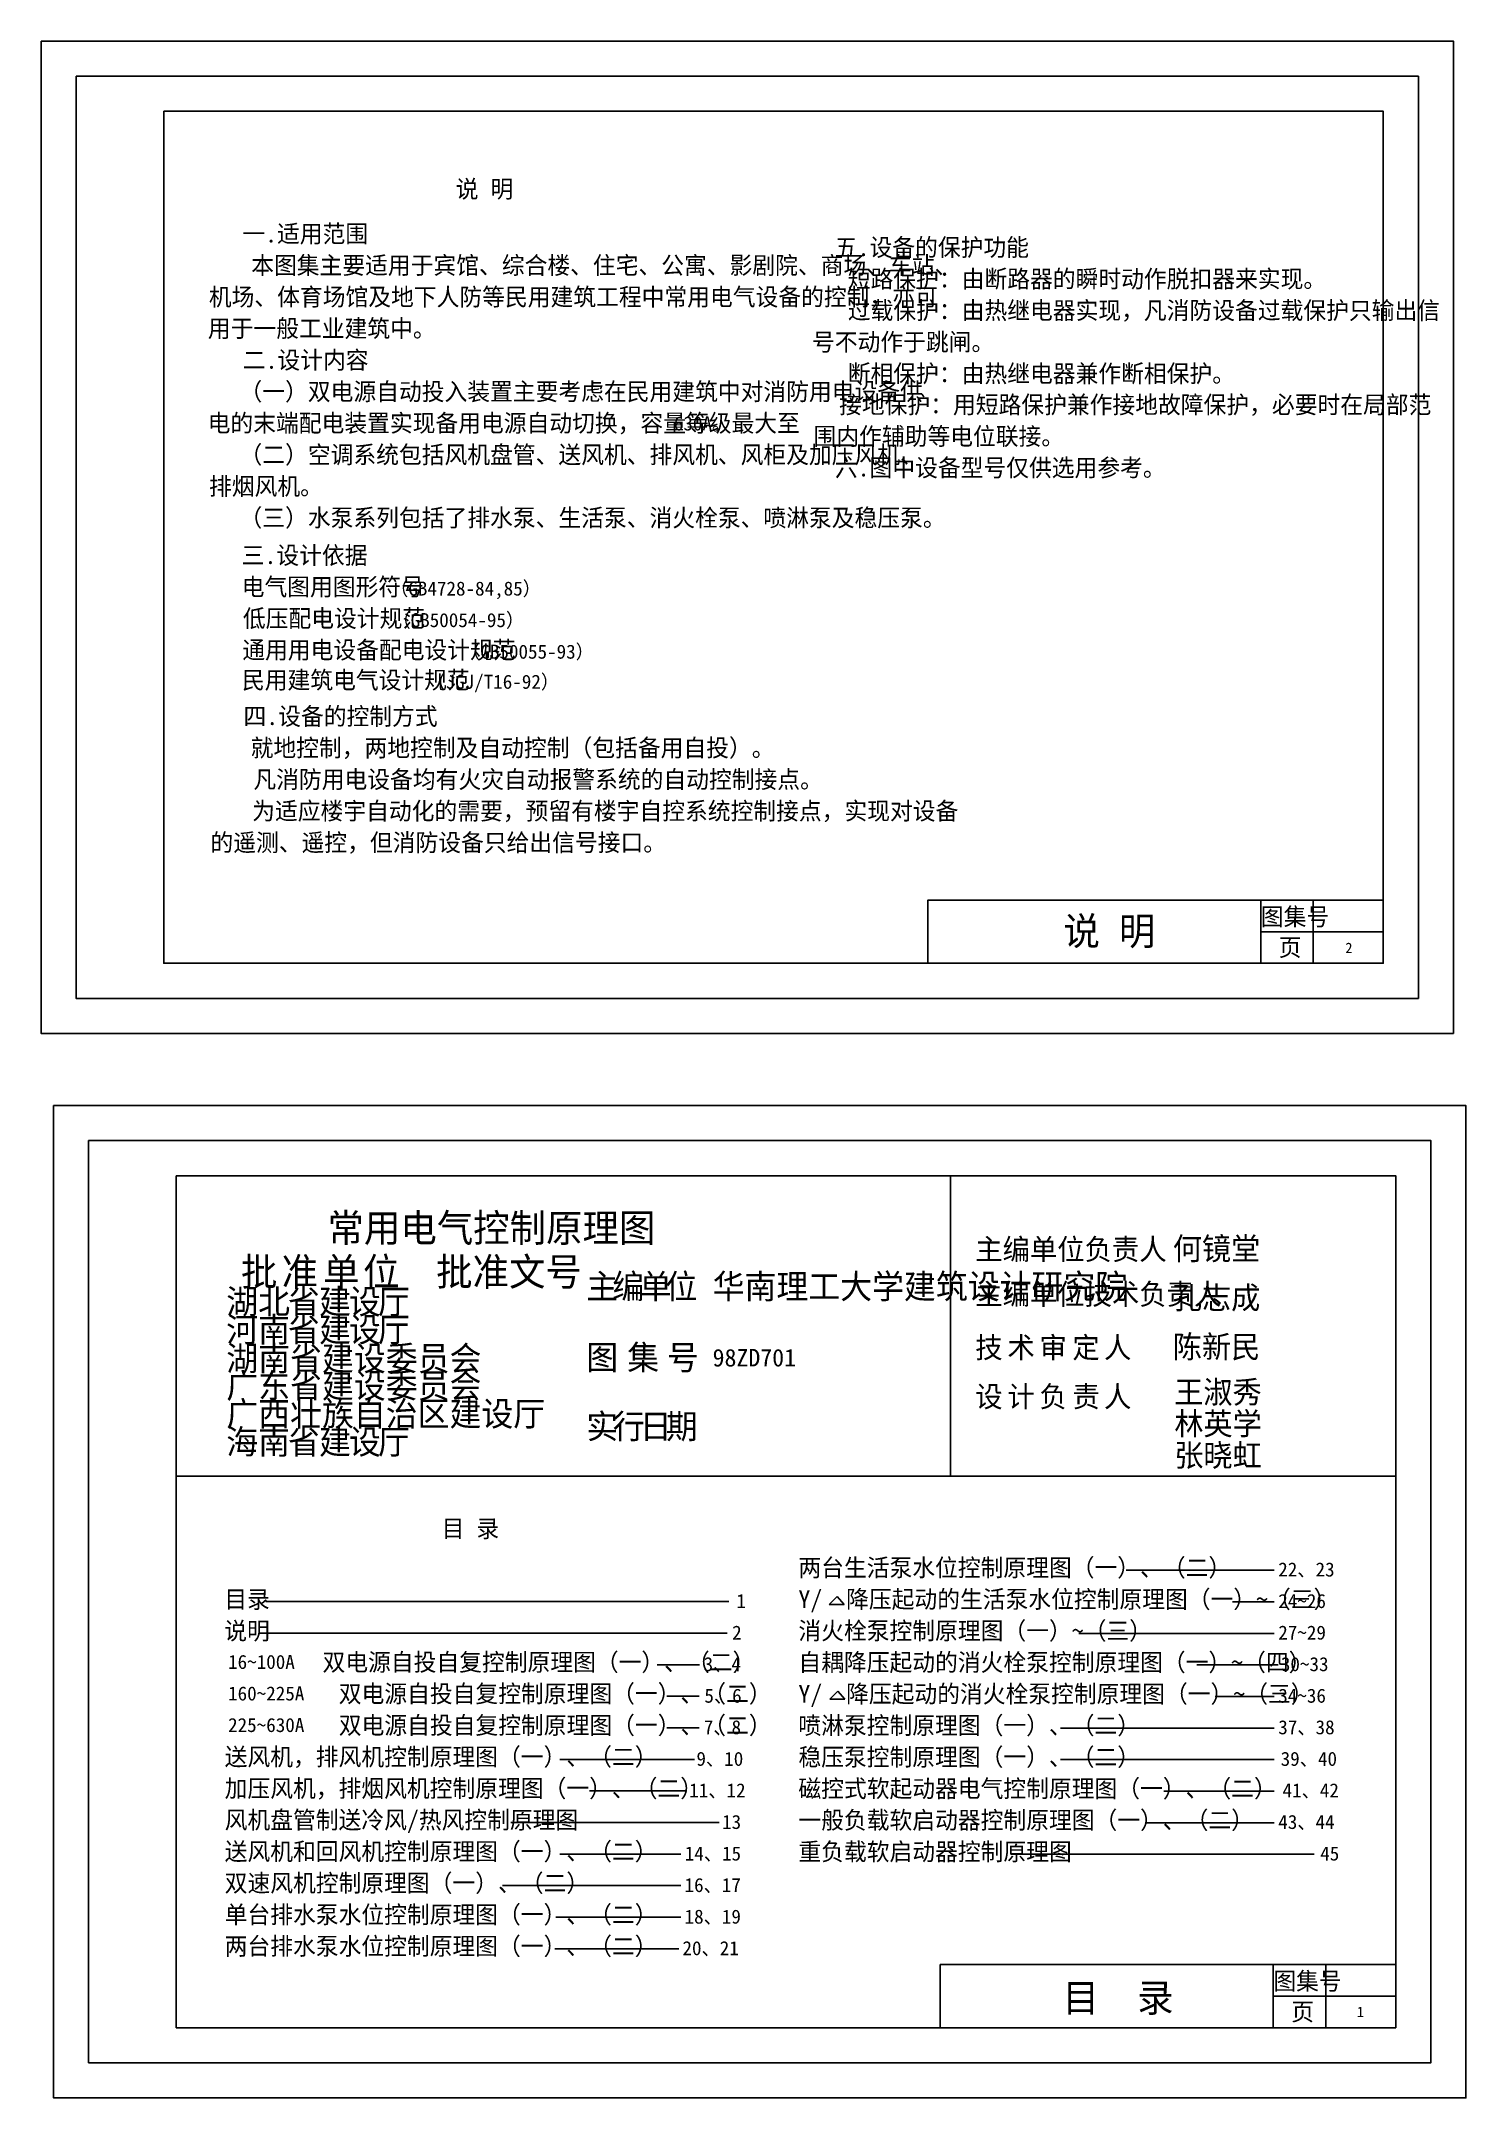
# Model space of a CAD drawing. Header units: metres. Extents: x 820 to 1226, y 630 to 1216.
import ezdxf

# ---------------------------------------------------------------- set-up
doc = ezdxf.new("R2010")
doc.units = ezdxf.units.M
for name, color, linetype in [('DT1', 3, 'Continuous'), ('LGT1', 7, 'Continuous'), ('X1', 63, 'Continuous')]:
    doc.layers.add(name, color=color, linetype=linetype)

msp = doc.modelspace()

# ---------------------------------------------------------------- linework, layer by layer
for p, q in [((1072.5, 971.46), (1202.5, 971.46)), ((1072.5, 971.46), (1072.5, 953.46)), ((1167.5, 971.46), (1167.5, 953.46)), ((1182.5, 971.46), (1182.5, 953.46)), ((1167.5, 962.46), (1202.5, 962.46)), ((1171.06, 667.9), (1171.06, 649.9)), ((1186.06, 667.9), (1186.06, 649.9)), ((1171.06, 658.9), (1206.06, 658.9))]:
    msp.add_line(p, q)
for points in [[(819.5, 1216.46), (819.5, 933.46), (1222.5, 933.46), (1222.5, 1216.46)], [(829.5, 1206.46), (829.5, 943.46), (1212.5, 943.46), (1212.5, 1206.46)], [(854.5, 1196.46), (854.5, 953.46), (1202.5, 953.46), (1202.5, 1196.46)], [(823.06, 912.9), (823.06, 629.9), (1226.06, 629.9), (1226.06, 912.9)], [(833.06, 902.9), (833.06, 639.9), (1216.06, 639.9), (1216.06, 902.9)], [(858.06, 892.9), (858.06, 649.9), (1206.06, 649.9), (1206.06, 892.9)]]:
    msp.add_lwpolyline(points, close=True)
for points in [[(1078.99, 892.9), (1078.99, 807.22)], [(858.06, 807.22), (1206.06, 807.22)], [(1076.06, 667.9), (1206.06, 667.9)], [(1076.06, 667.9), (1076.06, 649.9)]]:
    msp.add_lwpolyline(points)
at = {"layer": 'LGT1'}
for p, q in [((1046.66, 772.92), (1044.39, 770.65)), ((1044.39, 770.65), (1048.69, 770.65)), ((1048.69, 770.65), (1046.66, 772.92)), ((1046.85, 745.92), (1044.58, 743.65)), ((1048.88, 743.65), (1046.85, 745.92)), ((1044.58, 743.65), (1048.88, 743.65))]:
    msp.add_line(p, q, dxfattribs=at)
msp.add_lwpolyline([(1072.5, 953.46), (1072.5, 971.46), (1202.5, 971.46)], dxfattribs=at)
at = {"layer": 'X1'}
for p, q in [((1129.12, 780.36), (1171.39, 780.36)), ((883.63, 771.42), (1015.78, 771.42)), ((1159.44, 771.36), (1171.39, 771.36)), ((883.63, 762.42), (1015.24, 762.42)), ((1115.66, 762.36), (1171.39, 762.36)), ((995.27, 753.42), (1007.35, 753.42)), ((1149.24, 753.36), (1172.45, 753.36)), ((998.08, 744.42), (1007.27, 744.42)), ((1154.54, 744.36), (1171.39, 744.36)), ((998.08, 735.42), (1007.27, 735.42)), ((1110.36, 735.36), (1171.39, 735.36)), ((967.53, 726.42), (1005.91, 726.42)), ((1110.36, 726.36), (1171.39, 726.36)), ((975.99, 717.42), (1003.37, 717.42)), ((1139.83, 717.36), (1171.39, 717.36)), ((953.53, 708.42), (1012.97, 708.42)), ((1134.65, 708.36), (1171.39, 708.36)), ((967.53, 699.42), (1002.02, 699.42)), ((1096.18, 699.36), (1182.72, 699.36)), ((951.2, 690.42), (1002.02, 690.42)), ((966.37, 681.42), (1002.02, 681.42)), ((966.08, 672.42), (1001.5, 672.42))]:
    msp.add_line(p, q, dxfattribs=at)

# ---------------------------------------------------------------- texts
for s, height, p in [('说 明', 8, (1111.22, 958.67)), ('图集号', 5, (1167.56, 964.26)), ('页', 5, (1172.66, 955.5)), ('2', 3, (1191.66, 956.36)), ('常用电气控制原理图', 8, (901.2, 874)), ('主编单位负责人', 6, (1086.06, 868.9)), ('何镜堂', 6.4, (1142.43, 868.9)), ('批', 8, (876.52, 861.5)), ('准', 8, (888.14, 861.5)), ('单', 8, (899.99, 861.5)), ('位', 8, (911.37, 861.5)), ('批准文号', 8, (932.22, 861.5)), ('主', 7, (975.06, 857.82)), ('编', 7, (982.51, 857.82)), ('单', 7, (990.33, 857.82)), ('位', 7, (997.68, 857.82)), ('华南理工大学建筑设计研究院', 7, (1011.11, 857.82)), ('主编单位技术负责人', 6, (1086.06, 856.12)), ('湖', 7, (872.34, 853.5)), ('北', 7, (881.42, 853.5)), ('省', 7, (889.93, 853.5)), ('建', 7, (898.82, 853.5)), ('设', 7, (907.33, 853.5)), ('厅', 7, (915.64, 853.5)), ('孔志成', 6.4, (1142.43, 854.9)), ('河', 7, (872.34, 845.5)), ('南', 7, (881.42, 845.5)), ('省', 7, (889.93, 845.5)), ('建', 7, (898.82, 845.5)), ('设', 7, (907.33, 845.5)), ('厅', 7, (915.64, 845.5)), ('湖南省建设委员会', 7, (872.34, 837.3)), ('图', 7, (975.06, 837.56)), ('集', 7, (986.76, 837.56)), ('号', 7, (998.07, 837.56)), ('技', 6, (1086.06, 840.9)), ('术', 6, (1095.24, 840.9)), ('审', 6, (1104.38, 840.9)), ('定', 6, (1113.77, 840.9)), ('人', 6, (1122.8, 840.9)), ('陈新民', 6.4, (1142.43, 840.9)), ('98ZD701', 5, (1011.11, 838.49)), ('广东省建设委员会', 7, (872.34, 829.5)), ('设', 6, (1086.06, 826.9)), ('计', 6, (1095.24, 826.9)), ('负', 6, (1104.38, 826.9)), ('责', 6, (1113.77, 826.9)), ('人', 6, (1122.8, 826.9)), ('王淑秀', 6.4, (1142.86, 827.97)), ('广西壮族自治区建设厅', 7, (872.34, 821.5)), ('海', 7, (872.34, 813.5)), ('南', 7, (881.42, 813.5)), ('省', 7, (889.93, 813.5)), ('建', 7, (898.82, 813.5)), ('设', 7, (907.33, 813.5)), ('实', 7, (975.06, 817.9)), ('行', 7, (982.64, 817.9)), ('日', 7, (990.35, 817.9)), ('期', 7, (997.78, 817.9)), ('林英学', 6.4, (1142.86, 818.97)), ('厅', 7, (915.64, 813.5)), ('张晓虹', 6.4, (1142.86, 809.97)), ('目  录', 8, (1110.96, 654.45)), ('图集号', 5, (1171.12, 660.7)), ('页', 5, (1176.22, 651.94)), ('1', 3, (1194.94, 652.92))]:
    msp.add_text(s, height=height).set_placement(p)
at = {"layer": 'DT1'}
for s, height, p in [('说 明', 5, (937.81, 1171.8)), ('一.适用范围', 5, (876.91, 1159.03)), ('   本图集主要适用于宾馆、综合楼、住宅、公寓、影剧院、商场、车站、', 5, (869.25, 1150.03)), ('五.设备的保护功能', 5, (1045.99, 1155.16)), ('   短路保护：由断路器的瞬时动作脱扣器来实现。', 5, (1039.48, 1146.16)), ('机场、体育场馆及地下人防等民用建筑工程中常用电气设备的控制，亦可', 5, (867.36, 1141.03)), ('   过载保护：由热继电器实现，凡消防设备过载保护只输出信', 5, (1039.48, 1137.16)), ('用于一般工业建筑中。', 5, (867.09, 1132.03)), ('号不动作于跳闸。', 5, (1039.48, 1128.16)), ('二.设计内容', 5, (877.03, 1123.03)), ('   断相保护：由热继电器兼作断相保护。', 5, (1039.48, 1119.16)), ('（一）双电源自动投入装置主要考虑在民用建筑中对消防用电设备供', 5, (876.11, 1114.03)), ('接地保护：用短路保护兼作接地故障保护，必要时在局部范', 5, (1047.21, 1110.28)), ('电的末端配电装置实现备用电源自动切换，容量等级最大至', 5, (867.02, 1105.03)), ('630A。', 4, (1000.05, 1105.42)), ('围内作辅助等电位联接。', 5, (1039.91, 1101.28)), ('（二）空调系统包括风机盘管、送风机、排风机、风柜及加压风机、', 5, (876.11, 1096.03)), ('六.图中设备型号仅供选用参考。', 5, (1045.99, 1092.31)), ('排烟风机。', 5, (867.41, 1087.03)), ('（三）水泵系列包括了排水泵、生活泵、消火栓泵、喷淋泵及稳压泵。', 5, (876.11, 1078.03)), ('三.设计依据', 5, (876.73, 1067.34)), ('电气图用图形符号', 5, (876.73, 1058.34)), ('（GB4728-84,85）', 4, (919.08, 1058.34)), ('低压配电设计规范', 5, (877.07, 1049.34)), ('（GB50054-95）', 4, (919.74, 1049.34)), ('通用用电设备配电设计规范', 5, (876.9, 1040.34)), ('（GB50055-93）', 4, (939.63, 1040.34)), ('民用建筑电气设计规范', 5, (876.81, 1031.76)), ('（JGJ/T16-92）', 4, (929.7, 1031.76)), ('四.设备的控制方式', 5, (877.25, 1021.42)), ('  就地控制，两地控制及自动控制（包括备用自投）。', 5, (872.48, 1012.42)), ('   凡消防用电设备均有火灾自动报警系统的自动控制接点。', 5, (869.87, 1003.42)), ('   为适应楼宇自动化的需要，预留有楼宇自控系统控制接点，实现对设备', 5, (869.53, 994.42)), ('的遥测、遥控，但消防设备只给出信号接口。', 5, (867.83, 985.42))]:
    msp.add_text(s, height=height, dxfattribs=at).set_placement(p)
at = {"layer": 'LGT1'}
for s, height, p in [('目 录', 5, (933.81, 789.77)), ('两台生活泵水位控制原理图（一）、（二）', 5, (1035.59, 778.62)), ('22、23', 4, (1172.52, 778.59)), ('目录', 5, (871.76, 769.59)), ('Y/  降压起动的生活泵水位控制原理图（一）~（三）', 5, (1035.59, 769.62)), ('1', 4, (1017.88, 769.59)), ('24~26', 4, (1172.52, 769.59)), ('说明', 5, (871.76, 760.59)), ('2', 4, (1016.69, 760.59)), ('消火栓泵控制原理图（一）~（三）', 5, (1035.59, 760.62)), ('27~29', 4, (1172.52, 760.59)), ('双电源自投自复控制原理图（一）、（二）', 5, (899.8, 751.67)), ('自耦降压起动的消火栓泵控制原理图（一）~（四）', 5, (1035.59, 751.62)), ('16~100A', 4, (872.85, 752.23)), ('3、4', 4, (1008.54, 751.59)), ('30~33', 4, (1173.26, 751.59)), ('160~225A', 4, (872.85, 743.23)), ('双电源自投自复控制原理图（一）、（二）', 5, (904.44, 742.67)), ('5、6', 4, (1008.76, 742.59)), ('Y/  降压起动的消火栓泵控制原理图（一）~（三）', 5, (1035.59, 742.62)), ('34~36', 4, (1172.52, 742.59)), ('双电源自投自复控制原理图（一）、（二）', 5, (904.44, 733.67)), ('喷淋泵控制原理图（一）、（二）', 5, (1035.59, 733.62)), ('225~630A', 4, (872.85, 734.23)), ('7、8', 4, (1008.6, 733.59)), ('37、38', 4, (1172.52, 733.59)), ('送风机，排风机控制原理图（一）、（二）', 5, (871.88, 724.67)), ('9、10', 4, (1006.5, 724.59)), ('稳压泵控制原理图（一）、（二）', 5, (1035.59, 724.62)), ('39、40', 4, (1173.2, 724.59)), ('加压风机，排烟风机控制原理图（一）、（二）', 5, (871.88, 715.67)), ('11、12', 4, (1004.44, 715.59)), ('磁控式软起动器电气控制原理图（一）、（二）', 5, (1035.59, 715.62)), ('41、42', 4, (1173.74, 715.59)), ('风机盘管制送冷风/热风控制原理图', 5, (871.88, 706.67)), ('13', 4, (1013.81, 706.59)), ('一般负载软启动器控制原理图（一）、（二）', 5, (1035.59, 706.62)), ('43、44', 4, (1172.52, 706.59)), ('送风机和回风机控制原理图（一）、（二）', 5, (871.88, 697.67)), ('14、15', 4, (1003.15, 697.59)), ('重负载软启动器控制原理图', 5, (1035.59, 697.62)), ('45', 4, (1184.49, 697.59)), ('双速风机控制原理图（一）、（二）', 5, (871.88, 688.67)), ('16、17', 4, (1003.11, 688.59)), ('单台排水泵水位控制原理图（一）、（二）', 5, (871.88, 679.67)), ('18、19', 4, (1003.11, 679.59)), ('两台排水泵水位控制原理图（一）、（二）', 5, (871.88, 670.67)), ('20、21', 4, (1002.51, 670.59))]:
    msp.add_text(s, height=height, dxfattribs=at).set_placement(p)

doc.saveas('drawing.dxf')
